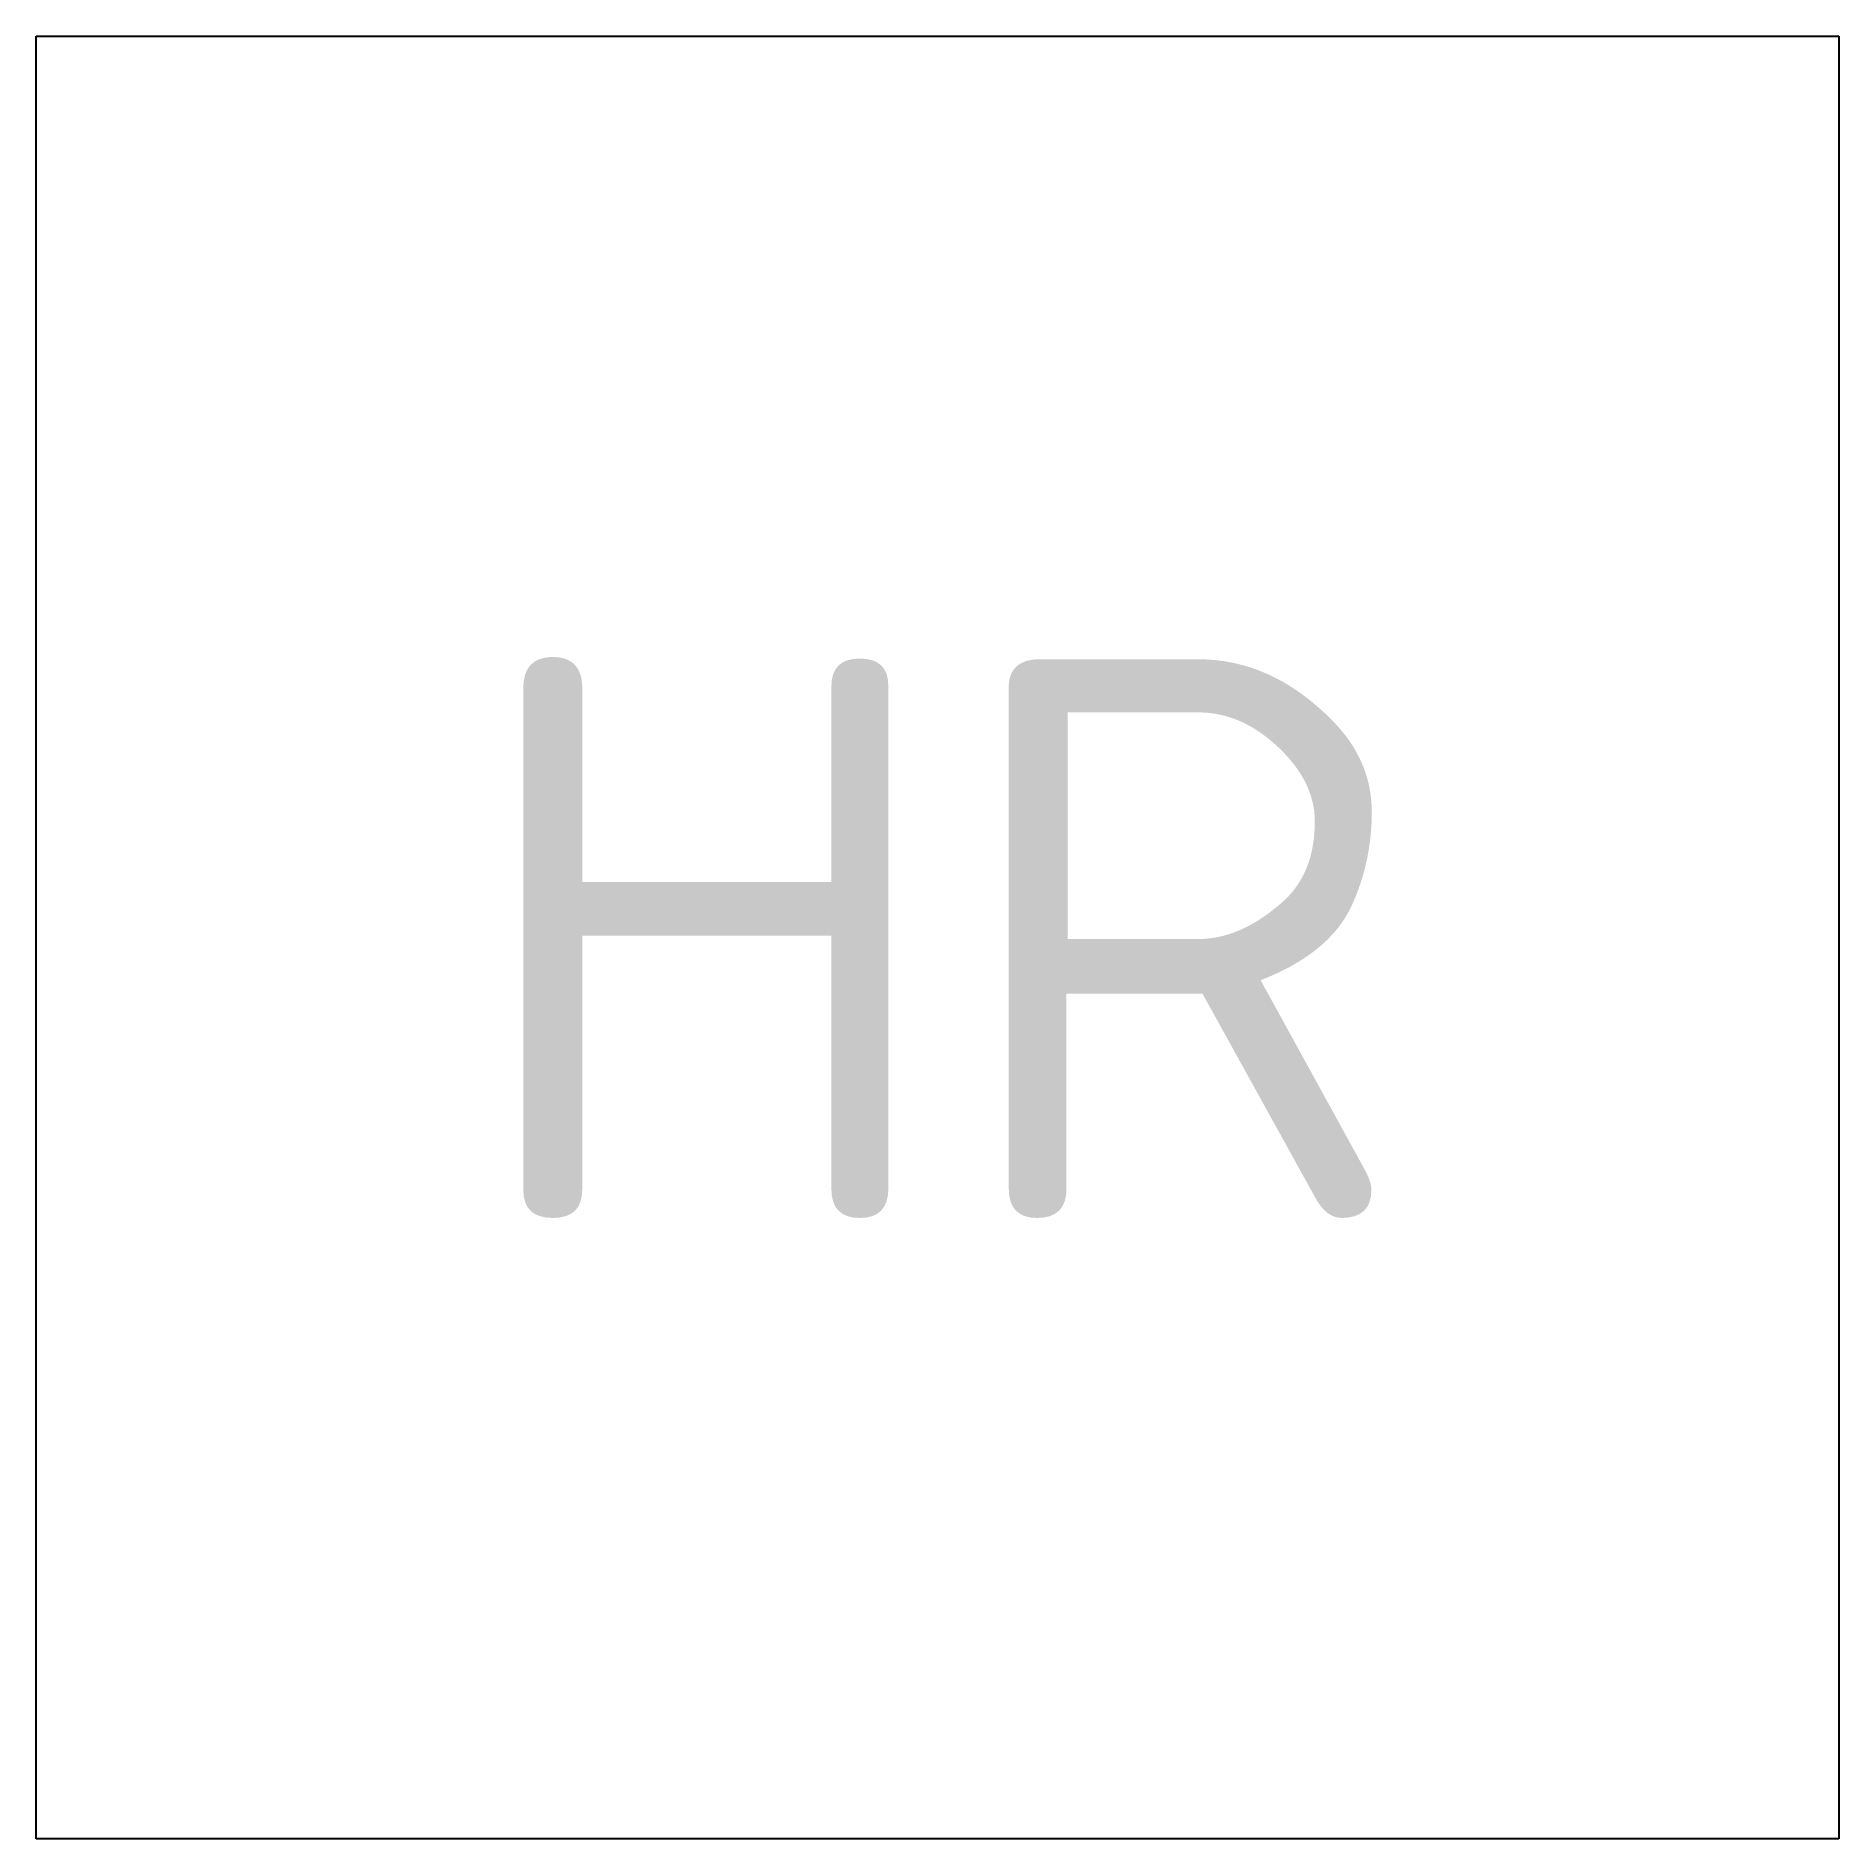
# Model space of a CAD drawing. Header units: millimetres. Extents: x 0 to 1, y 0 to 1.
import ezdxf
from ezdxf.enums import TextEntityAlignment as Align

# ---------------------------------------------------------------- set-up
doc = ezdxf.new("R2010")
doc.units = ezdxf.units.MM
doc.layers.add('TEXT', color=7, linetype='Continuous')
doc.styles.add('S1', font='isocpeur.ttf', dxfattribs={"height": 2.8})

msp = doc.modelspace()

# ---------------------------------------------------------------- linework, layer by layer
for p, q in [((0, 1), (1, 1)), ((0, 0), (0, 1)), ((1, 1), (1, 0)), ((1, 0), (0, 0))]:
    msp.add_line(p, q)

# ---------------------------------------------------------------- texts
at = {"layer": 'TEXT', "style": 'S1'}
msp.add_text('HR', height=0.311111, dxfattribs=at).set_placement((0.5, 0.5), align=Align.MIDDLE)

doc.saveas('drawing.dxf')
